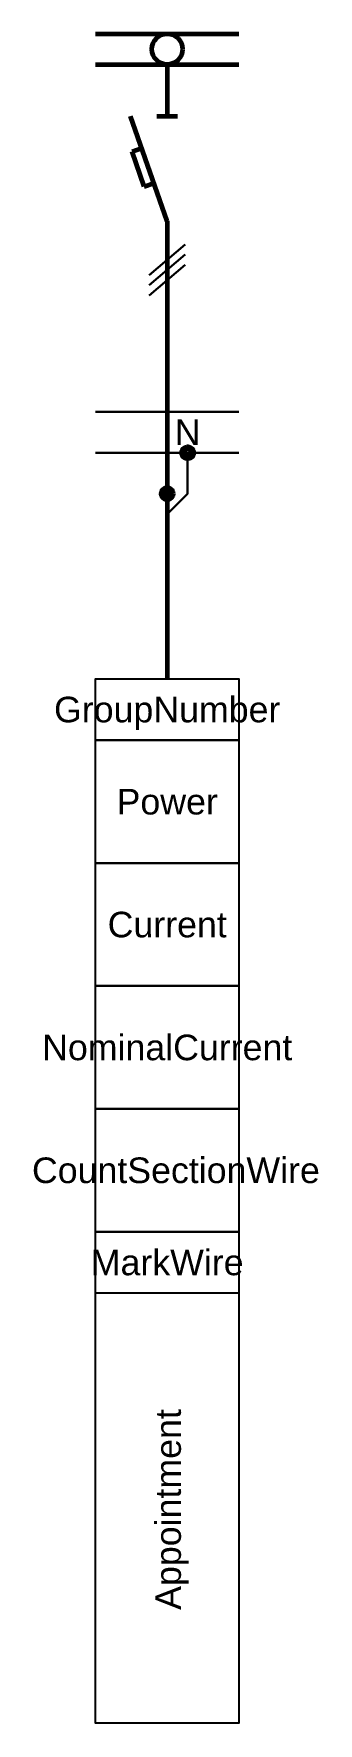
# Model space of a CAD drawing. Header units: millimetres. Extents: x -212 to 2569, y 242 to 16742.
import ezdxf
from ezdxf.enums import TextEntityAlignment as Align

# ---------------------------------------------------------------- set-up
doc = ezdxf.new("R2010")
doc.units = ezdxf.units.MM
doc.linetypes.add('ACAD_ISO04W100', pattern=[30, 24, -3, 0, -3])
doc.layers.add('Автоматические выключатели', color=7, linetype='Continuous')
doc.layers.add('таб_текст', color=7, linetype='Continuous')
doc.layers.add('табл', color=114, linetype='Continuous', lineweight=25)
doc.styles.get("Standard").update_dxf_attribs({"font": 'ARIAL.TTF', "height": 2.5})

msp = doc.modelspace()

# ---------------------------------------------------------------- linework, layer by layer
at = {"layer": 'Автоматические выключатели', "color": 104, "lineweight": 60}
for p, q in [((392, 16742), (1792, 16742)), ((392, 16442), (1792, 16442))]:
    msp.add_line(p, q, dxfattribs=at)
at = {"layer": 'Автоматические выключатели', "color": 150, "lineweight": 60}
for p, q in [((1092, 16442), (1092, 15938)), ((1092, 14910), (732, 15938)), ((992, 15938), (1192, 15938)), ((748, 15591), (842, 15624)), ((867, 15250), (748, 15591)), ((867, 15250), (962, 15283)), ((1092, 14910), (1092, 10442))]:
    msp.add_line(p, q, dxfattribs=at)
at = {"layer": 'Автоматические выключатели', "color": 2, "linetype": 'Continuous', "lineweight": 30}
for p, q in [((1267, 14685), (917, 14385)), ((1267, 14585), (917, 14285)), ((1267, 14485), (917, 14185))]:
    msp.add_line(p, q, dxfattribs=at)
at = {"layer": 'Автоматические выключатели', "color": 2, "linetype": 'ACAD_ISO04W100', "lineweight": 30, "ltscale": 0.2}
for p, q in [((392, 13050), (1792, 13050)), ((392, 12650), (1792, 12650))]:
    msp.add_line(p, q, dxfattribs=at)
at = {"layer": 'Автоматические выключатели', "color": 2, "linetype": 'Continuous', "lineweight": 30}
msp.add_lwpolyline([(1292, 12650), (1292, 12250), (1092, 12050)], dxfattribs=at)
at = {"layer": 'Автоматические выключатели', "color": 150, "lineweight": 60}
msp.add_circle((1092, 16592), 150, dxfattribs=at)
at = {"layer": 'Автоматические выключатели', "color": 2, "linetype": 'Continuous', "lineweight": 100}
for centre in [(1292, 12650), (1092, 12250)]:
    msp.add_circle(centre, 50, dxfattribs=at)
at = {"layer": 'табл', "linetype": 'Continuous'}
for points in [[(1792, 9842), (392, 9842), (392, 10442), (1792, 10442)], [(1792, 8642), (392, 8642), (392, 9842), (1792, 9842)], [(1792, 7442), (392, 7442), (392, 8642), (1792, 8642)], [(1792, 6242), (392, 6242), (392, 7442), (1792, 7442)], [(1792, 5042), (392, 5042), (392, 6242), (1792, 6242)], [(1792, 4442), (392, 4442), (392, 5042), (1792, 5042)]]:
    msp.add_lwpolyline(points, dxfattribs=at)
msp.add_lwpolyline([(392, 10442), (1792, 10442), (1792, 242), (392, 242)], close=True, dxfattribs=at)

# ---------------------------------------------------------------- texts
at = {"layer": 'Автоматические выключатели', "color": 1, "linetype": 'Continuous', "lineweight": 30}
msp.add_text('N', height=250, dxfattribs=at).set_placement((1292, 12650), align=Align.BOTTOM_CENTER)
at = {"layer": 'таб_текст', "color": 1}
for tag, text, height, flags, p in [('CT_automat', '', 1, 9, (1099, 10440)), ('Name', 'Автоматический выключатель', 1, 9, (1098, 10438)), ('Phase', '1', 1, 9, (1098, 10437)), ('Cosine', '1', 1, 9, (1098, 10435)), ('GroupNumber', '', 250, 8, (1092, 10142)), ('Power', '', 250, 8, (1092, 9242)), ('Current', '', 250, 8, (1092, 8042)), ('NominalCurrent', '', 250, 8, (1092, 6842)), ('CountSectionWire', '', 250, 8, (1177, 5642)), ('MarkWire', '', 250, 8, (1092, 4742))]:
    msp.add_attdef(tag, text=text, height=height, dxfattribs=dict(at, flags=flags)).set_placement(p, align=Align.MIDDLE_CENTER)
at = {"layer": 'таб_текст', "color": 1, "flags": 8}
msp.add_attdef('Appointment', text='', height=250, rotation=90, dxfattribs=at).set_placement((1101, 2329), align=Align.MIDDLE_CENTER)

doc.saveas('drawing.dxf')
